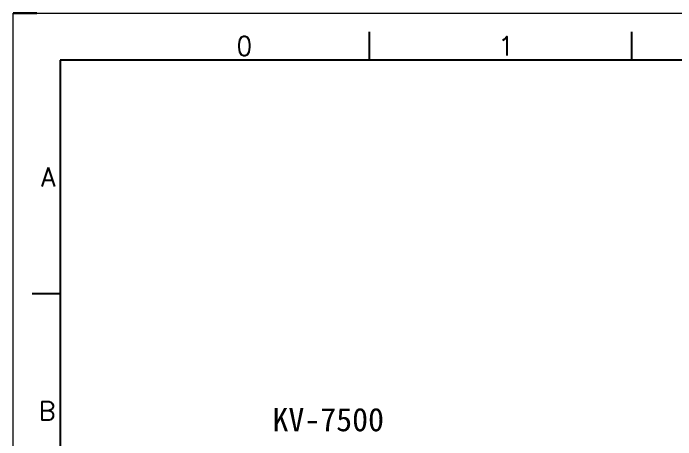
# Model space of a CAD drawing. Extents: x 49673 to 52330, y -5620 to -4375.
# Drawn here: x 52033.3 to 52104, y -4695.8 to -4650.2 of the extents above; entities that cross this region are included whole.
import ezdxf
from ezdxf.enums import TextEntityAlignment as Align

# ---------------------------------------------------------------- set-up
doc = ezdxf.new("R2010")
doc.units = 0
doc.header["$MEASUREMENT"] = 0
doc.layers.add('AE_BOR', color=1, linetype='Continuous')
doc.styles.get("Standard").update_dxf_attribs({"font": 'txt.shx'})
doc.styles.add('WD', font='simplex.shx', dxfattribs={"bigfont": 'gbcbig.shx'})

# ---------------------------------------------------------------- blocks, each defined once
blk = doc.blocks.new('电控横A4')
for p, q in [((292.003, -5), (5.003, -5)), ((5.003, -5), (5.003, -205))]:
    blk.add_line(p, q)
at = {"layer": 'AE_BOR', "lineweight": 30}
blk.add_line((2.533, 0), (0, 0), dxfattribs=at)
at = {"layer": 'AE_BOR', "color": 1, "lineweight": 15}
for p, q in [((0, 0), (297, 0)), ((0, -210), (0, 0))]:
    blk.add_line(p, q, dxfattribs=at)
at = {"layer": 'AE_BOR'}
for p, q in [((38.033, -5), (38.033, -2)), ((66.033, -5), (66.033, -2)), ((5.003, -30), (2.003, -30))]:
    blk.add_line(p, q, dxfattribs=at)
at = {"layer": 'AE_BOR', "style": 'WD'}
for s, p in [('0', (24.67, -4.5)), ('1', (52.596, -4.5))]:
    blk.add_text(s, height=2, dxfattribs=at).set_placement(p, align=Align.CENTER)
for s, p in [('A', (4.503, -17.5)), ('B', (4.503, -42.5))]:
    blk.add_text(s, height=2, dxfattribs=at).set_placement(p, align=Align.MIDDLE_RIGHT)

msp = doc.modelspace()

# ---------------------------------------------------------------- block references
msp.add_blockref('电控横A4', (52033.325, -4650.205))

# ---------------------------------------------------------------- texts
at = {"lineweight": 0, "insert": (52060.998, -4692.379), "char_height": 2.5, "width": 16.90853, "attachment_point": 1}
msp.add_mtext('{\\fSimSun|b0|i0|c134|p2;KV-7500}', dxfattribs=at)

doc.saveas('drawing.dxf')
